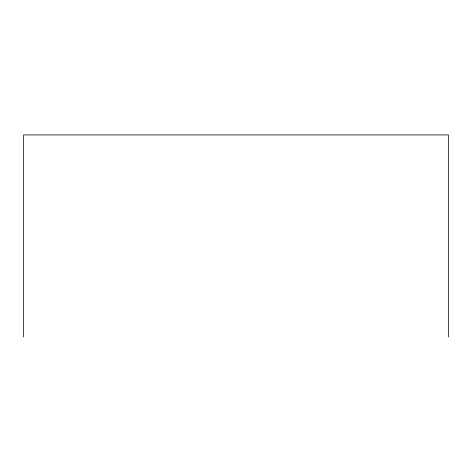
<?xml version="1.0" encoding="UTF-8"?>
<svg xmlns="http://www.w3.org/2000/svg" width="472" height="472" viewBox="0 0 472 472"><rect width="100%" height="100%" fill="white"/><g stroke="black" fill="none" stroke-linecap="round" stroke-linejoin="round"><path stroke-width="0.71" d="M448.4 337.073L448.4 134.927L23.6 134.927L23.6 337.073"/></g></svg>
